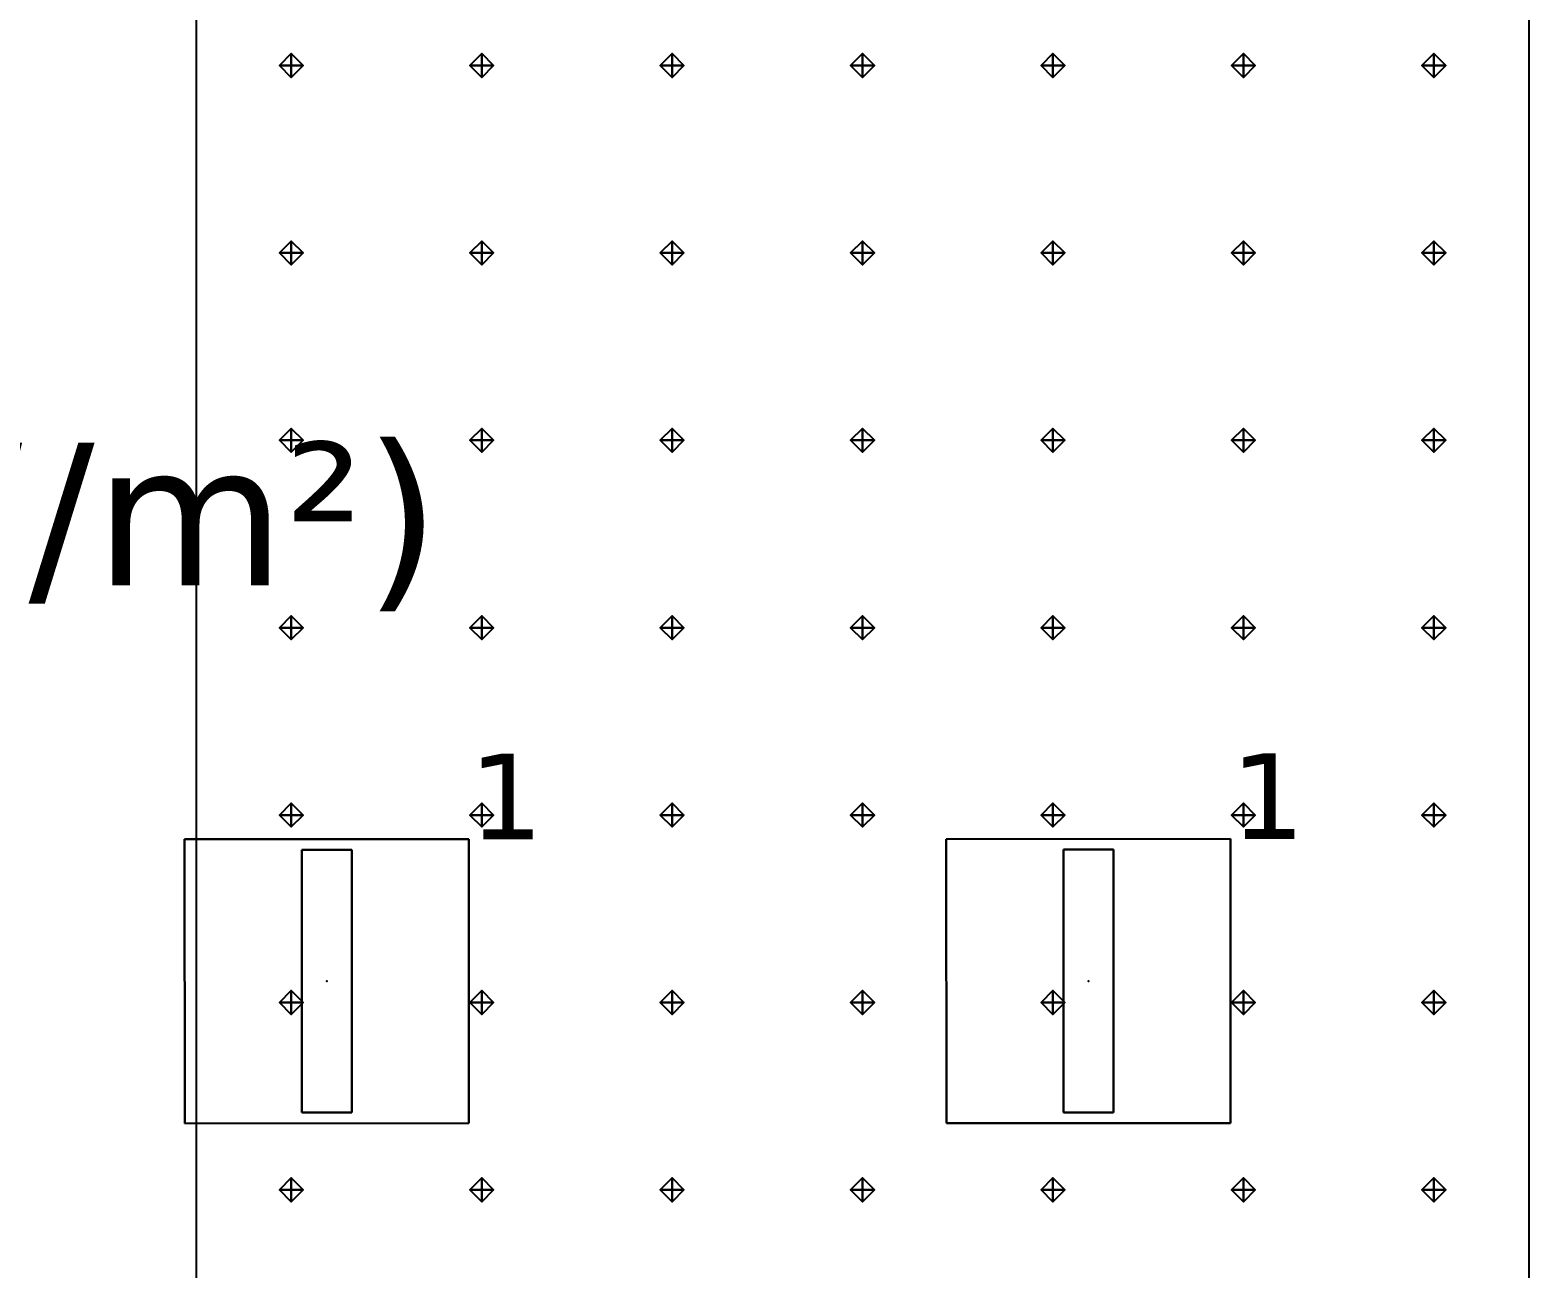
# Model space of a CAD drawing. Header units: inches. Extents: x -2 to 23.6, y -0.2 to 13.5.
# Drawn here: x 13.233 to 16.382, y 3.032 to 5.633 of the extents above; entities that cross this region are included whole.
import ezdxf

# ---------------------------------------------------------------- set-up
doc = ezdxf.new("R2010")
doc.units = ezdxf.units.IN
doc.header["$MEASUREMENT"] = 0
for name, color, linetype, true_color in [('DLX_CALC', 3, 'Continuous', 0x00ff00), ('DLX_DESC', 7, 'Continuous', 0x969696), ('DLX_LUM', 7, 'Continuous', 0xffd400), ('DLX_LUMKEY_IDX', 7, 'Continuous', 0x969696)]:
    doc.layers.add(name, color=color, linetype=linetype, true_color=true_color)
doc.layers.add('PUNTO LUMINARIA', color=7, linetype='Continuous')
doc.styles.add('TableTextStyle', font='')
doc.styles.get('TableTextStyle').set_extended_font_data('VERDANA.TTF')

msp = doc.modelspace()

# ---------------------------------------------------------------- linework, layer by layer
at = {"layer": 'DLX_CALC'}
for points in [[(13.5822, 8.1178, 0), (13.5822, 1.8178, 0)], [(16.3822, 1.8178, 0), (16.3822, 8.1178, 0)]]:
    msp.add_polyline3d(points, dxfattribs=at)
at = {"layer": 'DLX_LUM'}
for points in [[(14.1552, 3.9327, 0), (13.5582, 3.9325, 0)], [(13.5582, 3.9325, 0), (14.1552, 3.9327, 0)], [(13.5582, 3.9325, 0), (14.1552, 3.9327, 0)], [(14.1552, 3.9327, 0), (13.5582, 3.9325, 0)], [(13.5582, 3.9325, 0), (13.5584, 3.3355, 0)], [(13.5584, 3.3355, 0), (13.5582, 3.9325, 0)], [(13.5582, 3.9325, 0), (13.5582, 3.9325, 0)], [(13.5582, 3.9325, 0), (13.5582, 3.9325, 0)], [(13.5584, 3.3355, 0), (13.5582, 3.9325, 0)], [(13.5582, 3.9325, 0), (13.5584, 3.3355, 0)], [(13.8042, 3.9101, 0), (13.8044, 3.3581, 0)], [(13.9092, 3.9101, 0), (13.8042, 3.9101, 0)], [(13.8044, 3.3581, 0), (13.8042, 3.9101, 0)], [(13.8042, 3.9101, 0), (13.9092, 3.9101, 0)], [(13.9094, 3.3581, 0), (13.9092, 3.9101, 0)], [(13.9092, 3.9101, 0), (13.9094, 3.3581, 0)], [(14.1554, 3.3357, 0), (14.1552, 3.9327, 0)], [(14.1552, 3.9327, 0), (14.1552, 3.9327, 0)], [(14.1552, 3.9327, 0), (14.1554, 3.3357, 0)], [(14.1552, 3.9327, 0), (14.1552, 3.9327, 0)], [(14.1552, 3.9327, 0), (14.1554, 3.3357, 0)], [(14.1554, 3.3357, 0), (14.1552, 3.9327, 0)], [(15.7552, 3.9333, 0), (15.1582, 3.9331, 0)], [(15.1582, 3.9331, 0), (15.7552, 3.9333, 0)], [(15.1582, 3.9331, 0), (15.7552, 3.9333, 0)], [(15.7552, 3.9333, 0), (15.1582, 3.9331, 0)], [(15.1582, 3.9331, 0), (15.1584, 3.3361, 0)], [(15.1584, 3.3361, 0), (15.1582, 3.9331, 0)], [(15.1582, 3.9331, 0), (15.1582, 3.9331, 0)], [(15.1582, 3.9331, 0), (15.1582, 3.9331, 0)], [(15.1584, 3.3361, 0), (15.1582, 3.9331, 0)], [(15.1582, 3.9331, 0), (15.1584, 3.3361, 0)], [(15.4042, 3.9107, 0), (15.4044, 3.3587, 0)], [(15.5092, 3.9107, 0), (15.4042, 3.9107, 0)], [(15.4044, 3.3587, 0), (15.4042, 3.9107, 0)], [(15.4042, 3.9107, 0), (15.5092, 3.9107, 0)], [(15.5094, 3.3587, 0), (15.5092, 3.9107, 0)], [(15.5092, 3.9107, 0), (15.5094, 3.3587, 0)], [(15.7554, 3.3363, 0), (15.7552, 3.9333, 0)], [(15.7552, 3.9333, 0), (15.7552, 3.9333, 0)], [(15.7552, 3.9333, 0), (15.7554, 3.3363, 0)], [(15.7552, 3.9333, 0), (15.7552, 3.9333, 0)], [(15.7552, 3.9333, 0), (15.7554, 3.3363, 0)], [(15.7554, 3.3363, 0), (15.7552, 3.9333, 0)], [(13.8044, 3.3581, 0), (13.9094, 3.3581, 0)], [(13.9094, 3.3581, 0), (13.8044, 3.3581, 0)], [(15.4044, 3.3587, 0), (15.5094, 3.3587, 0)], [(15.5094, 3.3587, 0), (15.4044, 3.3587, 0)], [(13.5584, 3.3355, 0), (14.1554, 3.3357, 0)], [(14.1554, 3.3357, 0), (13.5584, 3.3355, 0)], [(14.1554, 3.3357, 0), (13.5584, 3.3355, 0)], [(13.5584, 3.3355, 0), (14.1554, 3.3357, 0)], [(13.5584, 3.3355, 0), (13.5584, 3.3355, 0)], [(13.5584, 3.3355, 0), (13.5584, 3.3355, 0)], [(14.1554, 3.3357, 0), (14.1554, 3.3357, 0)], [(14.1554, 3.3357, 0), (14.1554, 3.3357, 0)], [(15.1584, 3.3361, 0), (15.7554, 3.3363, 0)], [(15.7554, 3.3363, 0), (15.1584, 3.3361, 0)], [(15.7554, 3.3363, 0), (15.1584, 3.3361, 0)], [(15.1584, 3.3361, 0), (15.7554, 3.3363, 0)], [(15.1584, 3.3361, 0), (15.1584, 3.3361, 0)], [(15.1584, 3.3361, 0), (15.1584, 3.3361, 0)], [(15.7554, 3.3363, 0), (15.7554, 3.3363, 0)], [(15.7554, 3.3363, 0), (15.7554, 3.3363, 0)]]:
    msp.add_polyline3d(points, dxfattribs=at)
at = {"layer": 'PUNTO LUMINARIA'}
for p in [(13.8567, 3.6341), (15.4567, 3.6347)]:
    msp.add_point(p, dxfattribs=at)

# ---------------------------------------------------------------- texts
at = {"layer": 'DLX_DESC', "style": 'TableTextStyle'}
msp.add_text('Vestulo (2.79 W/m²)', height=0.3, dxfattribs=at).set_placement((9.9478, 4.4661))
at = {"layer": 'DLX_LUMKEY_IDX', "style": 'TableTextStyle'}
for p in [(14.1552, 3.9327), (15.7552, 3.9333)]:
    msp.add_text('1', height=0.18, dxfattribs=at).set_placement(p)

# ---------------------------------------------------------------- meshes
at = {"layer": 'DLX_CALC'}
mesh = msp.add_polyface(dxfattribs=at)
corners = [(13.7822, 5.5334), (13.8072, 5.5584), (13.7822, 5.5584), (13.8072, 5.5584), (13.7822, 5.5834), (13.7822, 5.5584), (13.7822, 5.5834), (13.7572, 5.5584), (13.7822, 5.5584), (13.7572, 5.5584), (13.7822, 5.5334), (13.7822, 5.5584), (13.8072, 5.5584), (13.7822, 5.5334), (13.7822, 5.5584), (13.7822, 5.5834), (13.8072, 5.5584), (13.7822, 5.5584), (13.7572, 5.5584), (13.7822, 5.5834), (13.7822, 5.5584), (13.7822, 5.5334), (13.7572, 5.5584), (13.7822, 5.5584)]
mesh.append_faces([[corners[k] for k in face] for face in [(0, 1, 2), (3, 4, 5), (6, 7, 8), (9, 10, 11), (12, 13, 14), (15, 16, 17), (18, 19, 20), (21, 22, 23)]])
mesh = msp.add_polyface(dxfattribs=at)
corners = [(14.1822, 5.5334), (14.2072, 5.5584), (14.1822, 5.5584), (14.2072, 5.5584), (14.1822, 5.5834), (14.1822, 5.5584), (14.1822, 5.5834), (14.1572, 5.5584), (14.1822, 5.5584), (14.1572, 5.5584), (14.1822, 5.5334), (14.1822, 5.5584), (14.2072, 5.5584), (14.1822, 5.5334), (14.1822, 5.5584), (14.1822, 5.5834), (14.2072, 5.5584), (14.1822, 5.5584), (14.1572, 5.5584), (14.1822, 5.5834), (14.1822, 5.5584), (14.1822, 5.5334), (14.1572, 5.5584), (14.1822, 5.5584)]
mesh.append_faces([[corners[k] for k in face] for face in [(0, 1, 2), (3, 4, 5), (6, 7, 8), (9, 10, 11), (12, 13, 14), (15, 16, 17), (18, 19, 20), (21, 22, 23)]])
mesh = msp.add_polyface(dxfattribs=at)
corners = [(14.5822, 5.5334), (14.6072, 5.5584), (14.5822, 5.5584), (14.6072, 5.5584), (14.5822, 5.5834), (14.5822, 5.5584), (14.5822, 5.5834), (14.5572, 5.5584), (14.5822, 5.5584), (14.5572, 5.5584), (14.5822, 5.5334), (14.5822, 5.5584), (14.6072, 5.5584), (14.5822, 5.5334), (14.5822, 5.5584), (14.5822, 5.5834), (14.6072, 5.5584), (14.5822, 5.5584), (14.5572, 5.5584), (14.5822, 5.5834), (14.5822, 5.5584), (14.5822, 5.5334), (14.5572, 5.5584), (14.5822, 5.5584)]
mesh.append_faces([[corners[k] for k in face] for face in [(0, 1, 2), (3, 4, 5), (6, 7, 8), (9, 10, 11), (12, 13, 14), (15, 16, 17), (18, 19, 20), (21, 22, 23)]])
mesh = msp.add_polyface(dxfattribs=at)
corners = [(14.9822, 5.5334), (15.0072, 5.5584), (14.9822, 5.5584), (15.0072, 5.5584), (14.9822, 5.5834), (14.9822, 5.5584), (14.9822, 5.5834), (14.9572, 5.5584), (14.9822, 5.5584), (14.9572, 5.5584), (14.9822, 5.5334), (14.9822, 5.5584), (15.0072, 5.5584), (14.9822, 5.5334), (14.9822, 5.5584), (14.9822, 5.5834), (15.0072, 5.5584), (14.9822, 5.5584), (14.9572, 5.5584), (14.9822, 5.5834), (14.9822, 5.5584), (14.9822, 5.5334), (14.9572, 5.5584), (14.9822, 5.5584)]
mesh.append_faces([[corners[k] for k in face] for face in [(0, 1, 2), (3, 4, 5), (6, 7, 8), (9, 10, 11), (12, 13, 14), (15, 16, 17), (18, 19, 20), (21, 22, 23)]])
mesh = msp.add_polyface(dxfattribs=at)
corners = [(15.3822, 5.5334), (15.4072, 5.5584), (15.3822, 5.5584), (15.4072, 5.5584), (15.3822, 5.5834), (15.3822, 5.5584), (15.3822, 5.5834), (15.3572, 5.5584), (15.3822, 5.5584), (15.3572, 5.5584), (15.3822, 5.5334), (15.3822, 5.5584), (15.4072, 5.5584), (15.3822, 5.5334), (15.3822, 5.5584), (15.3822, 5.5834), (15.4072, 5.5584), (15.3822, 5.5584), (15.3572, 5.5584), (15.3822, 5.5834), (15.3822, 5.5584), (15.3822, 5.5334), (15.3572, 5.5584), (15.3822, 5.5584)]
mesh.append_faces([[corners[k] for k in face] for face in [(0, 1, 2), (3, 4, 5), (6, 7, 8), (9, 10, 11), (12, 13, 14), (15, 16, 17), (18, 19, 20), (21, 22, 23)]])
mesh = msp.add_polyface(dxfattribs=at)
corners = [(15.7822, 5.5334), (15.8072, 5.5584), (15.7822, 5.5584), (15.8072, 5.5584), (15.7822, 5.5834), (15.7822, 5.5584), (15.7822, 5.5834), (15.7572, 5.5584), (15.7822, 5.5584), (15.7572, 5.5584), (15.7822, 5.5334), (15.7822, 5.5584), (15.8072, 5.5584), (15.7822, 5.5334), (15.7822, 5.5584), (15.7822, 5.5834), (15.8072, 5.5584), (15.7822, 5.5584), (15.7572, 5.5584), (15.7822, 5.5834), (15.7822, 5.5584), (15.7822, 5.5334), (15.7572, 5.5584), (15.7822, 5.5584)]
mesh.append_faces([[corners[k] for k in face] for face in [(0, 1, 2), (3, 4, 5), (6, 7, 8), (9, 10, 11), (12, 13, 14), (15, 16, 17), (18, 19, 20), (21, 22, 23)]])
mesh = msp.add_polyface(dxfattribs=at)
corners = [(16.1822, 5.5334), (16.2072, 5.5584), (16.1822, 5.5584), (16.2072, 5.5584), (16.1822, 5.5834), (16.1822, 5.5584), (16.1822, 5.5834), (16.1572, 5.5584), (16.1822, 5.5584), (16.1572, 5.5584), (16.1822, 5.5334), (16.1822, 5.5584), (16.2072, 5.5584), (16.1822, 5.5334), (16.1822, 5.5584), (16.1822, 5.5834), (16.2072, 5.5584), (16.1822, 5.5584), (16.1572, 5.5584), (16.1822, 5.5834), (16.1822, 5.5584), (16.1822, 5.5334), (16.1572, 5.5584), (16.1822, 5.5584)]
mesh.append_faces([[corners[k] for k in face] for face in [(0, 1, 2), (3, 4, 5), (6, 7, 8), (9, 10, 11), (12, 13, 14), (15, 16, 17), (18, 19, 20), (21, 22, 23)]])
mesh = msp.add_polyface(dxfattribs=at)
corners = [(13.7822, 5.1396), (13.8072, 5.1646), (13.7822, 5.1646), (13.8072, 5.1646), (13.7822, 5.1897), (13.7822, 5.1646), (13.7822, 5.1897), (13.7572, 5.1646), (13.7822, 5.1646), (13.7572, 5.1646), (13.7822, 5.1396), (13.7822, 5.1646), (13.8072, 5.1646), (13.7822, 5.1396), (13.7822, 5.1646), (13.7822, 5.1897), (13.8072, 5.1646), (13.7822, 5.1646), (13.7572, 5.1646), (13.7822, 5.1897), (13.7822, 5.1646), (13.7822, 5.1396), (13.7572, 5.1646), (13.7822, 5.1646)]
mesh.append_faces([[corners[k] for k in face] for face in [(0, 1, 2), (3, 4, 5), (6, 7, 8), (9, 10, 11), (12, 13, 14), (15, 16, 17), (18, 19, 20), (21, 22, 23)]])
mesh = msp.add_polyface(dxfattribs=at)
corners = [(14.1822, 5.1396), (14.2072, 5.1646), (14.1822, 5.1646), (14.2072, 5.1646), (14.1822, 5.1897), (14.1822, 5.1646), (14.1822, 5.1897), (14.1572, 5.1646), (14.1822, 5.1646), (14.1572, 5.1646), (14.1822, 5.1396), (14.1822, 5.1646), (14.2072, 5.1646), (14.1822, 5.1396), (14.1822, 5.1646), (14.1822, 5.1897), (14.2072, 5.1646), (14.1822, 5.1646), (14.1572, 5.1646), (14.1822, 5.1897), (14.1822, 5.1646), (14.1822, 5.1396), (14.1572, 5.1646), (14.1822, 5.1646)]
mesh.append_faces([[corners[k] for k in face] for face in [(0, 1, 2), (3, 4, 5), (6, 7, 8), (9, 10, 11), (12, 13, 14), (15, 16, 17), (18, 19, 20), (21, 22, 23)]])
mesh = msp.add_polyface(dxfattribs=at)
corners = [(14.5822, 5.1396), (14.6072, 5.1646), (14.5822, 5.1646), (14.6072, 5.1646), (14.5822, 5.1897), (14.5822, 5.1646), (14.5822, 5.1897), (14.5572, 5.1646), (14.5822, 5.1646), (14.5572, 5.1646), (14.5822, 5.1396), (14.5822, 5.1646), (14.6072, 5.1646), (14.5822, 5.1396), (14.5822, 5.1646), (14.5822, 5.1897), (14.6072, 5.1646), (14.5822, 5.1646), (14.5572, 5.1646), (14.5822, 5.1897), (14.5822, 5.1646), (14.5822, 5.1396), (14.5572, 5.1646), (14.5822, 5.1646)]
mesh.append_faces([[corners[k] for k in face] for face in [(0, 1, 2), (3, 4, 5), (6, 7, 8), (9, 10, 11), (12, 13, 14), (15, 16, 17), (18, 19, 20), (21, 22, 23)]])
mesh = msp.add_polyface(dxfattribs=at)
corners = [(14.9822, 5.1396), (15.0072, 5.1646), (14.9822, 5.1646), (15.0072, 5.1646), (14.9822, 5.1897), (14.9822, 5.1646), (14.9822, 5.1897), (14.9572, 5.1646), (14.9822, 5.1646), (14.9572, 5.1646), (14.9822, 5.1396), (14.9822, 5.1646), (15.0072, 5.1646), (14.9822, 5.1396), (14.9822, 5.1646), (14.9822, 5.1897), (15.0072, 5.1646), (14.9822, 5.1646), (14.9572, 5.1646), (14.9822, 5.1897), (14.9822, 5.1646), (14.9822, 5.1396), (14.9572, 5.1646), (14.9822, 5.1646)]
mesh.append_faces([[corners[k] for k in face] for face in [(0, 1, 2), (3, 4, 5), (6, 7, 8), (9, 10, 11), (12, 13, 14), (15, 16, 17), (18, 19, 20), (21, 22, 23)]])
mesh = msp.add_polyface(dxfattribs=at)
corners = [(15.3822, 5.1396), (15.4072, 5.1646), (15.3822, 5.1646), (15.4072, 5.1646), (15.3822, 5.1897), (15.3822, 5.1646), (15.3822, 5.1897), (15.3572, 5.1646), (15.3822, 5.1646), (15.3572, 5.1646), (15.3822, 5.1396), (15.3822, 5.1646), (15.4072, 5.1646), (15.3822, 5.1396), (15.3822, 5.1646), (15.3822, 5.1897), (15.4072, 5.1646), (15.3822, 5.1646), (15.3572, 5.1646), (15.3822, 5.1897), (15.3822, 5.1646), (15.3822, 5.1396), (15.3572, 5.1646), (15.3822, 5.1646)]
mesh.append_faces([[corners[k] for k in face] for face in [(0, 1, 2), (3, 4, 5), (6, 7, 8), (9, 10, 11), (12, 13, 14), (15, 16, 17), (18, 19, 20), (21, 22, 23)]])
mesh = msp.add_polyface(dxfattribs=at)
corners = [(15.7822, 5.1396), (15.8072, 5.1646), (15.7822, 5.1646), (15.8072, 5.1646), (15.7822, 5.1897), (15.7822, 5.1646), (15.7822, 5.1897), (15.7572, 5.1646), (15.7822, 5.1646), (15.7572, 5.1646), (15.7822, 5.1396), (15.7822, 5.1646), (15.8072, 5.1646), (15.7822, 5.1396), (15.7822, 5.1646), (15.7822, 5.1897), (15.8072, 5.1646), (15.7822, 5.1646), (15.7572, 5.1646), (15.7822, 5.1897), (15.7822, 5.1646), (15.7822, 5.1396), (15.7572, 5.1646), (15.7822, 5.1646)]
mesh.append_faces([[corners[k] for k in face] for face in [(0, 1, 2), (3, 4, 5), (6, 7, 8), (9, 10, 11), (12, 13, 14), (15, 16, 17), (18, 19, 20), (21, 22, 23)]])
mesh = msp.add_polyface(dxfattribs=at)
corners = [(16.1822, 5.1396), (16.2072, 5.1646), (16.1822, 5.1646), (16.2072, 5.1646), (16.1822, 5.1897), (16.1822, 5.1646), (16.1822, 5.1897), (16.1572, 5.1646), (16.1822, 5.1646), (16.1572, 5.1646), (16.1822, 5.1396), (16.1822, 5.1646), (16.2072, 5.1646), (16.1822, 5.1396), (16.1822, 5.1646), (16.1822, 5.1897), (16.2072, 5.1646), (16.1822, 5.1646), (16.1572, 5.1646), (16.1822, 5.1897), (16.1822, 5.1646), (16.1822, 5.1396), (16.1572, 5.1646), (16.1822, 5.1646)]
mesh.append_faces([[corners[k] for k in face] for face in [(0, 1, 2), (3, 4, 5), (6, 7, 8), (9, 10, 11), (12, 13, 14), (15, 16, 17), (18, 19, 20), (21, 22, 23)]])
mesh = msp.add_polyface(dxfattribs=at)
corners = [(13.7822, 4.7459), (13.8072, 4.7709), (13.7822, 4.7709), (13.8072, 4.7709), (13.7822, 4.7959), (13.7822, 4.7709), (13.7822, 4.7959), (13.7572, 4.7709), (13.7822, 4.7709), (13.7572, 4.7709), (13.7822, 4.7459), (13.7822, 4.7709), (13.8072, 4.7709), (13.7822, 4.7459), (13.7822, 4.7709), (13.7822, 4.7959), (13.8072, 4.7709), (13.7822, 4.7709), (13.7572, 4.7709), (13.7822, 4.7959), (13.7822, 4.7709), (13.7822, 4.7459), (13.7572, 4.7709), (13.7822, 4.7709)]
mesh.append_faces([[corners[k] for k in face] for face in [(0, 1, 2), (3, 4, 5), (6, 7, 8), (9, 10, 11), (12, 13, 14), (15, 16, 17), (18, 19, 20), (21, 22, 23)]])
mesh = msp.add_polyface(dxfattribs=at)
corners = [(14.1822, 4.7459), (14.2072, 4.7709), (14.1822, 4.7709), (14.2072, 4.7709), (14.1822, 4.7959), (14.1822, 4.7709), (14.1822, 4.7959), (14.1572, 4.7709), (14.1822, 4.7709), (14.1572, 4.7709), (14.1822, 4.7459), (14.1822, 4.7709), (14.2072, 4.7709), (14.1822, 4.7459), (14.1822, 4.7709), (14.1822, 4.7959), (14.2072, 4.7709), (14.1822, 4.7709), (14.1572, 4.7709), (14.1822, 4.7959), (14.1822, 4.7709), (14.1822, 4.7459), (14.1572, 4.7709), (14.1822, 4.7709)]
mesh.append_faces([[corners[k] for k in face] for face in [(0, 1, 2), (3, 4, 5), (6, 7, 8), (9, 10, 11), (12, 13, 14), (15, 16, 17), (18, 19, 20), (21, 22, 23)]])
mesh = msp.add_polyface(dxfattribs=at)
corners = [(14.5822, 4.7459), (14.6072, 4.7709), (14.5822, 4.7709), (14.6072, 4.7709), (14.5822, 4.7959), (14.5822, 4.7709), (14.5822, 4.7959), (14.5572, 4.7709), (14.5822, 4.7709), (14.5572, 4.7709), (14.5822, 4.7459), (14.5822, 4.7709), (14.6072, 4.7709), (14.5822, 4.7459), (14.5822, 4.7709), (14.5822, 4.7959), (14.6072, 4.7709), (14.5822, 4.7709), (14.5572, 4.7709), (14.5822, 4.7959), (14.5822, 4.7709), (14.5822, 4.7459), (14.5572, 4.7709), (14.5822, 4.7709)]
mesh.append_faces([[corners[k] for k in face] for face in [(0, 1, 2), (3, 4, 5), (6, 7, 8), (9, 10, 11), (12, 13, 14), (15, 16, 17), (18, 19, 20), (21, 22, 23)]])
mesh = msp.add_polyface(dxfattribs=at)
corners = [(14.9822, 4.7459), (15.0072, 4.7709), (14.9822, 4.7709), (15.0072, 4.7709), (14.9822, 4.7959), (14.9822, 4.7709), (14.9822, 4.7959), (14.9572, 4.7709), (14.9822, 4.7709), (14.9572, 4.7709), (14.9822, 4.7459), (14.9822, 4.7709), (15.0072, 4.7709), (14.9822, 4.7459), (14.9822, 4.7709), (14.9822, 4.7959), (15.0072, 4.7709), (14.9822, 4.7709), (14.9572, 4.7709), (14.9822, 4.7959), (14.9822, 4.7709), (14.9822, 4.7459), (14.9572, 4.7709), (14.9822, 4.7709)]
mesh.append_faces([[corners[k] for k in face] for face in [(0, 1, 2), (3, 4, 5), (6, 7, 8), (9, 10, 11), (12, 13, 14), (15, 16, 17), (18, 19, 20), (21, 22, 23)]])
mesh = msp.add_polyface(dxfattribs=at)
corners = [(15.3822, 4.7459), (15.4072, 4.7709), (15.3822, 4.7709), (15.4072, 4.7709), (15.3822, 4.7959), (15.3822, 4.7709), (15.3822, 4.7959), (15.3572, 4.7709), (15.3822, 4.7709), (15.3572, 4.7709), (15.3822, 4.7459), (15.3822, 4.7709), (15.4072, 4.7709), (15.3822, 4.7459), (15.3822, 4.7709), (15.3822, 4.7959), (15.4072, 4.7709), (15.3822, 4.7709), (15.3572, 4.7709), (15.3822, 4.7959), (15.3822, 4.7709), (15.3822, 4.7459), (15.3572, 4.7709), (15.3822, 4.7709)]
mesh.append_faces([[corners[k] for k in face] for face in [(0, 1, 2), (3, 4, 5), (6, 7, 8), (9, 10, 11), (12, 13, 14), (15, 16, 17), (18, 19, 20), (21, 22, 23)]])
mesh = msp.add_polyface(dxfattribs=at)
corners = [(15.7822, 4.7459), (15.8072, 4.7709), (15.7822, 4.7709), (15.8072, 4.7709), (15.7822, 4.7959), (15.7822, 4.7709), (15.7822, 4.7959), (15.7572, 4.7709), (15.7822, 4.7709), (15.7572, 4.7709), (15.7822, 4.7459), (15.7822, 4.7709), (15.8072, 4.7709), (15.7822, 4.7459), (15.7822, 4.7709), (15.7822, 4.7959), (15.8072, 4.7709), (15.7822, 4.7709), (15.7572, 4.7709), (15.7822, 4.7959), (15.7822, 4.7709), (15.7822, 4.7459), (15.7572, 4.7709), (15.7822, 4.7709)]
mesh.append_faces([[corners[k] for k in face] for face in [(0, 1, 2), (3, 4, 5), (6, 7, 8), (9, 10, 11), (12, 13, 14), (15, 16, 17), (18, 19, 20), (21, 22, 23)]])
mesh = msp.add_polyface(dxfattribs=at)
corners = [(16.1822, 4.7459), (16.2072, 4.7709), (16.1822, 4.7709), (16.2072, 4.7709), (16.1822, 4.7959), (16.1822, 4.7709), (16.1822, 4.7959), (16.1572, 4.7709), (16.1822, 4.7709), (16.1572, 4.7709), (16.1822, 4.7459), (16.1822, 4.7709), (16.2072, 4.7709), (16.1822, 4.7459), (16.1822, 4.7709), (16.1822, 4.7959), (16.2072, 4.7709), (16.1822, 4.7709), (16.1572, 4.7709), (16.1822, 4.7959), (16.1822, 4.7709), (16.1822, 4.7459), (16.1572, 4.7709), (16.1822, 4.7709)]
mesh.append_faces([[corners[k] for k in face] for face in [(0, 1, 2), (3, 4, 5), (6, 7, 8), (9, 10, 11), (12, 13, 14), (15, 16, 17), (18, 19, 20), (21, 22, 23)]])
mesh = msp.add_polyface(dxfattribs=at)
corners = [(13.7822, 4.3521), (13.8072, 4.3772), (13.7822, 4.3772), (13.8072, 4.3772), (13.7822, 4.4022), (13.7822, 4.3772), (13.7822, 4.4022), (13.7572, 4.3772), (13.7822, 4.3772), (13.7572, 4.3772), (13.7822, 4.3521), (13.7822, 4.3772), (13.8072, 4.3772), (13.7822, 4.3521), (13.7822, 4.3772), (13.7822, 4.4022), (13.8072, 4.3772), (13.7822, 4.3772), (13.7572, 4.3772), (13.7822, 4.4022), (13.7822, 4.3772), (13.7822, 4.3521), (13.7572, 4.3772), (13.7822, 4.3772)]
mesh.append_faces([[corners[k] for k in face] for face in [(0, 1, 2), (3, 4, 5), (6, 7, 8), (9, 10, 11), (12, 13, 14), (15, 16, 17), (18, 19, 20), (21, 22, 23)]])
mesh = msp.add_polyface(dxfattribs=at)
corners = [(14.1822, 4.3521), (14.2072, 4.3772), (14.1822, 4.3772), (14.2072, 4.3772), (14.1822, 4.4022), (14.1822, 4.3772), (14.1822, 4.4022), (14.1572, 4.3772), (14.1822, 4.3772), (14.1572, 4.3772), (14.1822, 4.3521), (14.1822, 4.3772), (14.2072, 4.3772), (14.1822, 4.3521), (14.1822, 4.3772), (14.1822, 4.4022), (14.2072, 4.3772), (14.1822, 4.3772), (14.1572, 4.3772), (14.1822, 4.4022), (14.1822, 4.3772), (14.1822, 4.3521), (14.1572, 4.3772), (14.1822, 4.3772)]
mesh.append_faces([[corners[k] for k in face] for face in [(0, 1, 2), (3, 4, 5), (6, 7, 8), (9, 10, 11), (12, 13, 14), (15, 16, 17), (18, 19, 20), (21, 22, 23)]])
mesh = msp.add_polyface(dxfattribs=at)
corners = [(14.5822, 4.3521), (14.6072, 4.3772), (14.5822, 4.3772), (14.6072, 4.3772), (14.5822, 4.4022), (14.5822, 4.3772), (14.5822, 4.4022), (14.5572, 4.3772), (14.5822, 4.3772), (14.5572, 4.3772), (14.5822, 4.3521), (14.5822, 4.3772), (14.6072, 4.3772), (14.5822, 4.3521), (14.5822, 4.3772), (14.5822, 4.4022), (14.6072, 4.3772), (14.5822, 4.3772), (14.5572, 4.3772), (14.5822, 4.4022), (14.5822, 4.3772), (14.5822, 4.3521), (14.5572, 4.3772), (14.5822, 4.3772)]
mesh.append_faces([[corners[k] for k in face] for face in [(0, 1, 2), (3, 4, 5), (6, 7, 8), (9, 10, 11), (12, 13, 14), (15, 16, 17), (18, 19, 20), (21, 22, 23)]])
mesh = msp.add_polyface(dxfattribs=at)
corners = [(14.9822, 4.3521), (15.0072, 4.3772), (14.9822, 4.3772), (15.0072, 4.3772), (14.9822, 4.4022), (14.9822, 4.3772), (14.9822, 4.4022), (14.9572, 4.3772), (14.9822, 4.3772), (14.9572, 4.3772), (14.9822, 4.3521), (14.9822, 4.3772), (15.0072, 4.3772), (14.9822, 4.3521), (14.9822, 4.3772), (14.9822, 4.4022), (15.0072, 4.3772), (14.9822, 4.3772), (14.9572, 4.3772), (14.9822, 4.4022), (14.9822, 4.3772), (14.9822, 4.3521), (14.9572, 4.3772), (14.9822, 4.3772)]
mesh.append_faces([[corners[k] for k in face] for face in [(0, 1, 2), (3, 4, 5), (6, 7, 8), (9, 10, 11), (12, 13, 14), (15, 16, 17), (18, 19, 20), (21, 22, 23)]])
mesh = msp.add_polyface(dxfattribs=at)
corners = [(15.3822, 4.3521), (15.4072, 4.3772), (15.3822, 4.3772), (15.4072, 4.3772), (15.3822, 4.4022), (15.3822, 4.3772), (15.3822, 4.4022), (15.3572, 4.3772), (15.3822, 4.3772), (15.3572, 4.3772), (15.3822, 4.3521), (15.3822, 4.3772), (15.4072, 4.3772), (15.3822, 4.3521), (15.3822, 4.3772), (15.3822, 4.4022), (15.4072, 4.3772), (15.3822, 4.3772), (15.3572, 4.3772), (15.3822, 4.4022), (15.3822, 4.3772), (15.3822, 4.3521), (15.3572, 4.3772), (15.3822, 4.3772)]
mesh.append_faces([[corners[k] for k in face] for face in [(0, 1, 2), (3, 4, 5), (6, 7, 8), (9, 10, 11), (12, 13, 14), (15, 16, 17), (18, 19, 20), (21, 22, 23)]])
mesh = msp.add_polyface(dxfattribs=at)
corners = [(15.7822, 4.3521), (15.8072, 4.3772), (15.7822, 4.3772), (15.8072, 4.3772), (15.7822, 4.4022), (15.7822, 4.3772), (15.7822, 4.4022), (15.7572, 4.3772), (15.7822, 4.3772), (15.7572, 4.3772), (15.7822, 4.3521), (15.7822, 4.3772), (15.8072, 4.3772), (15.7822, 4.3521), (15.7822, 4.3772), (15.7822, 4.4022), (15.8072, 4.3772), (15.7822, 4.3772), (15.7572, 4.3772), (15.7822, 4.4022), (15.7822, 4.3772), (15.7822, 4.3521), (15.7572, 4.3772), (15.7822, 4.3772)]
mesh.append_faces([[corners[k] for k in face] for face in [(0, 1, 2), (3, 4, 5), (6, 7, 8), (9, 10, 11), (12, 13, 14), (15, 16, 17), (18, 19, 20), (21, 22, 23)]])
mesh = msp.add_polyface(dxfattribs=at)
corners = [(16.1822, 4.3521), (16.2072, 4.3772), (16.1822, 4.3772), (16.2072, 4.3772), (16.1822, 4.4022), (16.1822, 4.3772), (16.1822, 4.4022), (16.1572, 4.3772), (16.1822, 4.3772), (16.1572, 4.3772), (16.1822, 4.3521), (16.1822, 4.3772), (16.2072, 4.3772), (16.1822, 4.3521), (16.1822, 4.3772), (16.1822, 4.4022), (16.2072, 4.3772), (16.1822, 4.3772), (16.1572, 4.3772), (16.1822, 4.4022), (16.1822, 4.3772), (16.1822, 4.3521), (16.1572, 4.3772), (16.1822, 4.3772)]
mesh.append_faces([[corners[k] for k in face] for face in [(0, 1, 2), (3, 4, 5), (6, 7, 8), (9, 10, 11), (12, 13, 14), (15, 16, 17), (18, 19, 20), (21, 22, 23)]])
mesh = msp.add_polyface(dxfattribs=at)
corners = [(13.7822, 3.9584), (13.8072, 3.9834), (13.7822, 3.9834), (13.8072, 3.9834), (13.7822, 4.0084), (13.7822, 3.9834), (13.7822, 4.0084), (13.7572, 3.9834), (13.7822, 3.9834), (13.7572, 3.9834), (13.7822, 3.9584), (13.7822, 3.9834), (13.8072, 3.9834), (13.7822, 3.9584), (13.7822, 3.9834), (13.7822, 4.0084), (13.8072, 3.9834), (13.7822, 3.9834), (13.7572, 3.9834), (13.7822, 4.0084), (13.7822, 3.9834), (13.7822, 3.9584), (13.7572, 3.9834), (13.7822, 3.9834)]
mesh.append_faces([[corners[k] for k in face] for face in [(0, 1, 2), (3, 4, 5), (6, 7, 8), (9, 10, 11), (12, 13, 14), (15, 16, 17), (18, 19, 20), (21, 22, 23)]])
mesh = msp.add_polyface(dxfattribs=at)
corners = [(14.1822, 3.9584), (14.2072, 3.9834), (14.1822, 3.9834), (14.2072, 3.9834), (14.1822, 4.0084), (14.1822, 3.9834), (14.1822, 4.0084), (14.1572, 3.9834), (14.1822, 3.9834), (14.1572, 3.9834), (14.1822, 3.9584), (14.1822, 3.9834), (14.2072, 3.9834), (14.1822, 3.9584), (14.1822, 3.9834), (14.1822, 4.0084), (14.2072, 3.9834), (14.1822, 3.9834), (14.1572, 3.9834), (14.1822, 4.0084), (14.1822, 3.9834), (14.1822, 3.9584), (14.1572, 3.9834), (14.1822, 3.9834)]
mesh.append_faces([[corners[k] for k in face] for face in [(0, 1, 2), (3, 4, 5), (6, 7, 8), (9, 10, 11), (12, 13, 14), (15, 16, 17), (18, 19, 20), (21, 22, 23)]])
mesh = msp.add_polyface(dxfattribs=at)
corners = [(14.5822, 3.9584), (14.6072, 3.9834), (14.5822, 3.9834), (14.6072, 3.9834), (14.5822, 4.0084), (14.5822, 3.9834), (14.5822, 4.0084), (14.5572, 3.9834), (14.5822, 3.9834), (14.5572, 3.9834), (14.5822, 3.9584), (14.5822, 3.9834), (14.6072, 3.9834), (14.5822, 3.9584), (14.5822, 3.9834), (14.5822, 4.0084), (14.6072, 3.9834), (14.5822, 3.9834), (14.5572, 3.9834), (14.5822, 4.0084), (14.5822, 3.9834), (14.5822, 3.9584), (14.5572, 3.9834), (14.5822, 3.9834)]
mesh.append_faces([[corners[k] for k in face] for face in [(0, 1, 2), (3, 4, 5), (6, 7, 8), (9, 10, 11), (12, 13, 14), (15, 16, 17), (18, 19, 20), (21, 22, 23)]])
mesh = msp.add_polyface(dxfattribs=at)
corners = [(14.9822, 3.9584), (15.0072, 3.9834), (14.9822, 3.9834), (15.0072, 3.9834), (14.9822, 4.0084), (14.9822, 3.9834), (14.9822, 4.0084), (14.9572, 3.9834), (14.9822, 3.9834), (14.9572, 3.9834), (14.9822, 3.9584), (14.9822, 3.9834), (15.0072, 3.9834), (14.9822, 3.9584), (14.9822, 3.9834), (14.9822, 4.0084), (15.0072, 3.9834), (14.9822, 3.9834), (14.9572, 3.9834), (14.9822, 4.0084), (14.9822, 3.9834), (14.9822, 3.9584), (14.9572, 3.9834), (14.9822, 3.9834)]
mesh.append_faces([[corners[k] for k in face] for face in [(0, 1, 2), (3, 4, 5), (6, 7, 8), (9, 10, 11), (12, 13, 14), (15, 16, 17), (18, 19, 20), (21, 22, 23)]])
mesh = msp.add_polyface(dxfattribs=at)
corners = [(15.3822, 3.9584), (15.4072, 3.9834), (15.3822, 3.9834), (15.4072, 3.9834), (15.3822, 4.0084), (15.3822, 3.9834), (15.3822, 4.0084), (15.3572, 3.9834), (15.3822, 3.9834), (15.3572, 3.9834), (15.3822, 3.9584), (15.3822, 3.9834), (15.4072, 3.9834), (15.3822, 3.9584), (15.3822, 3.9834), (15.3822, 4.0084), (15.4072, 3.9834), (15.3822, 3.9834), (15.3572, 3.9834), (15.3822, 4.0084), (15.3822, 3.9834), (15.3822, 3.9584), (15.3572, 3.9834), (15.3822, 3.9834)]
mesh.append_faces([[corners[k] for k in face] for face in [(0, 1, 2), (3, 4, 5), (6, 7, 8), (9, 10, 11), (12, 13, 14), (15, 16, 17), (18, 19, 20), (21, 22, 23)]])
mesh = msp.add_polyface(dxfattribs=at)
corners = [(15.7822, 3.9584), (15.8072, 3.9834), (15.7822, 3.9834), (15.8072, 3.9834), (15.7822, 4.0084), (15.7822, 3.9834), (15.7822, 4.0084), (15.7572, 3.9834), (15.7822, 3.9834), (15.7572, 3.9834), (15.7822, 3.9584), (15.7822, 3.9834), (15.8072, 3.9834), (15.7822, 3.9584), (15.7822, 3.9834), (15.7822, 4.0084), (15.8072, 3.9834), (15.7822, 3.9834), (15.7572, 3.9834), (15.7822, 4.0084), (15.7822, 3.9834), (15.7822, 3.9584), (15.7572, 3.9834), (15.7822, 3.9834)]
mesh.append_faces([[corners[k] for k in face] for face in [(0, 1, 2), (3, 4, 5), (6, 7, 8), (9, 10, 11), (12, 13, 14), (15, 16, 17), (18, 19, 20), (21, 22, 23)]])
mesh = msp.add_polyface(dxfattribs=at)
corners = [(16.1822, 3.9584), (16.2072, 3.9834), (16.1822, 3.9834), (16.2072, 3.9834), (16.1822, 4.0084), (16.1822, 3.9834), (16.1822, 4.0084), (16.1572, 3.9834), (16.1822, 3.9834), (16.1572, 3.9834), (16.1822, 3.9584), (16.1822, 3.9834), (16.2072, 3.9834), (16.1822, 3.9584), (16.1822, 3.9834), (16.1822, 4.0084), (16.2072, 3.9834), (16.1822, 3.9834), (16.1572, 3.9834), (16.1822, 4.0084), (16.1822, 3.9834), (16.1822, 3.9584), (16.1572, 3.9834), (16.1822, 3.9834)]
mesh.append_faces([[corners[k] for k in face] for face in [(0, 1, 2), (3, 4, 5), (6, 7, 8), (9, 10, 11), (12, 13, 14), (15, 16, 17), (18, 19, 20), (21, 22, 23)]])
mesh = msp.add_polyface(dxfattribs=at)
corners = [(13.7822, 3.5646), (13.8072, 3.5896), (13.7822, 3.5896), (13.8072, 3.5896), (13.7822, 3.6147), (13.7822, 3.5896), (13.7822, 3.6147), (13.7572, 3.5896), (13.7822, 3.5896), (13.7572, 3.5896), (13.7822, 3.5646), (13.7822, 3.5896), (13.8072, 3.5896), (13.7822, 3.5646), (13.7822, 3.5896), (13.7822, 3.6147), (13.8072, 3.5896), (13.7822, 3.5896), (13.7572, 3.5896), (13.7822, 3.6147), (13.7822, 3.5896), (13.7822, 3.5646), (13.7572, 3.5896), (13.7822, 3.5896)]
mesh.append_faces([[corners[k] for k in face] for face in [(0, 1, 2), (3, 4, 5), (6, 7, 8), (9, 10, 11), (12, 13, 14), (15, 16, 17), (18, 19, 20), (21, 22, 23)]])
mesh = msp.add_polyface(dxfattribs=at)
corners = [(14.1822, 3.5646), (14.2072, 3.5896), (14.1822, 3.5896), (14.2072, 3.5896), (14.1822, 3.6147), (14.1822, 3.5896), (14.1822, 3.6147), (14.1572, 3.5896), (14.1822, 3.5896), (14.1572, 3.5896), (14.1822, 3.5646), (14.1822, 3.5896), (14.2072, 3.5896), (14.1822, 3.5646), (14.1822, 3.5896), (14.1822, 3.6147), (14.2072, 3.5896), (14.1822, 3.5896), (14.1572, 3.5896), (14.1822, 3.6147), (14.1822, 3.5896), (14.1822, 3.5646), (14.1572, 3.5896), (14.1822, 3.5896)]
mesh.append_faces([[corners[k] for k in face] for face in [(0, 1, 2), (3, 4, 5), (6, 7, 8), (9, 10, 11), (12, 13, 14), (15, 16, 17), (18, 19, 20), (21, 22, 23)]])
mesh = msp.add_polyface(dxfattribs=at)
corners = [(14.5822, 3.5646), (14.6072, 3.5896), (14.5822, 3.5896), (14.6072, 3.5896), (14.5822, 3.6147), (14.5822, 3.5896), (14.5822, 3.6147), (14.5572, 3.5896), (14.5822, 3.5896), (14.5572, 3.5896), (14.5822, 3.5646), (14.5822, 3.5896), (14.6072, 3.5896), (14.5822, 3.5646), (14.5822, 3.5896), (14.5822, 3.6147), (14.6072, 3.5896), (14.5822, 3.5896), (14.5572, 3.5896), (14.5822, 3.6147), (14.5822, 3.5896), (14.5822, 3.5646), (14.5572, 3.5896), (14.5822, 3.5896)]
mesh.append_faces([[corners[k] for k in face] for face in [(0, 1, 2), (3, 4, 5), (6, 7, 8), (9, 10, 11), (12, 13, 14), (15, 16, 17), (18, 19, 20), (21, 22, 23)]])
mesh = msp.add_polyface(dxfattribs=at)
corners = [(14.9822, 3.5646), (15.0072, 3.5896), (14.9822, 3.5896), (15.0072, 3.5896), (14.9822, 3.6147), (14.9822, 3.5896), (14.9822, 3.6147), (14.9572, 3.5896), (14.9822, 3.5896), (14.9572, 3.5896), (14.9822, 3.5646), (14.9822, 3.5896), (15.0072, 3.5896), (14.9822, 3.5646), (14.9822, 3.5896), (14.9822, 3.6147), (15.0072, 3.5896), (14.9822, 3.5896), (14.9572, 3.5896), (14.9822, 3.6147), (14.9822, 3.5896), (14.9822, 3.5646), (14.9572, 3.5896), (14.9822, 3.5896)]
mesh.append_faces([[corners[k] for k in face] for face in [(0, 1, 2), (3, 4, 5), (6, 7, 8), (9, 10, 11), (12, 13, 14), (15, 16, 17), (18, 19, 20), (21, 22, 23)]])
mesh = msp.add_polyface(dxfattribs=at)
corners = [(15.3822, 3.5646), (15.4072, 3.5896), (15.3822, 3.5896), (15.4072, 3.5896), (15.3822, 3.6147), (15.3822, 3.5896), (15.3822, 3.6147), (15.3572, 3.5896), (15.3822, 3.5896), (15.3572, 3.5896), (15.3822, 3.5646), (15.3822, 3.5896), (15.4072, 3.5896), (15.3822, 3.5646), (15.3822, 3.5896), (15.3822, 3.6147), (15.4072, 3.5896), (15.3822, 3.5896), (15.3572, 3.5896), (15.3822, 3.6147), (15.3822, 3.5896), (15.3822, 3.5646), (15.3572, 3.5896), (15.3822, 3.5896)]
mesh.append_faces([[corners[k] for k in face] for face in [(0, 1, 2), (3, 4, 5), (6, 7, 8), (9, 10, 11), (12, 13, 14), (15, 16, 17), (18, 19, 20), (21, 22, 23)]])
mesh = msp.add_polyface(dxfattribs=at)
corners = [(15.7822, 3.5646), (15.8072, 3.5896), (15.7822, 3.5896), (15.8072, 3.5896), (15.7822, 3.6147), (15.7822, 3.5896), (15.7822, 3.6147), (15.7572, 3.5896), (15.7822, 3.5896), (15.7572, 3.5896), (15.7822, 3.5646), (15.7822, 3.5896), (15.8072, 3.5896), (15.7822, 3.5646), (15.7822, 3.5896), (15.7822, 3.6147), (15.8072, 3.5896), (15.7822, 3.5896), (15.7572, 3.5896), (15.7822, 3.6147), (15.7822, 3.5896), (15.7822, 3.5646), (15.7572, 3.5896), (15.7822, 3.5896)]
mesh.append_faces([[corners[k] for k in face] for face in [(0, 1, 2), (3, 4, 5), (6, 7, 8), (9, 10, 11), (12, 13, 14), (15, 16, 17), (18, 19, 20), (21, 22, 23)]])
mesh = msp.add_polyface(dxfattribs=at)
corners = [(16.1822, 3.5646), (16.2072, 3.5896), (16.1822, 3.5896), (16.2072, 3.5896), (16.1822, 3.6147), (16.1822, 3.5896), (16.1822, 3.6147), (16.1572, 3.5896), (16.1822, 3.5896), (16.1572, 3.5896), (16.1822, 3.5646), (16.1822, 3.5896), (16.2072, 3.5896), (16.1822, 3.5646), (16.1822, 3.5896), (16.1822, 3.6147), (16.2072, 3.5896), (16.1822, 3.5896), (16.1572, 3.5896), (16.1822, 3.6147), (16.1822, 3.5896), (16.1822, 3.5646), (16.1572, 3.5896), (16.1822, 3.5896)]
mesh.append_faces([[corners[k] for k in face] for face in [(0, 1, 2), (3, 4, 5), (6, 7, 8), (9, 10, 11), (12, 13, 14), (15, 16, 17), (18, 19, 20), (21, 22, 23)]])
mesh = msp.add_polyface(dxfattribs=at)
corners = [(13.7822, 3.1709), (13.8072, 3.1959), (13.7822, 3.1959), (13.8072, 3.1959), (13.7822, 3.2209), (13.7822, 3.1959), (13.7822, 3.2209), (13.7572, 3.1959), (13.7822, 3.1959), (13.7572, 3.1959), (13.7822, 3.1709), (13.7822, 3.1959), (13.8072, 3.1959), (13.7822, 3.1709), (13.7822, 3.1959), (13.7822, 3.2209), (13.8072, 3.1959), (13.7822, 3.1959), (13.7572, 3.1959), (13.7822, 3.2209), (13.7822, 3.1959), (13.7822, 3.1709), (13.7572, 3.1959), (13.7822, 3.1959)]
mesh.append_faces([[corners[k] for k in face] for face in [(0, 1, 2), (3, 4, 5), (6, 7, 8), (9, 10, 11), (12, 13, 14), (15, 16, 17), (18, 19, 20), (21, 22, 23)]])
mesh = msp.add_polyface(dxfattribs=at)
corners = [(14.1822, 3.1709), (14.2072, 3.1959), (14.1822, 3.1959), (14.2072, 3.1959), (14.1822, 3.2209), (14.1822, 3.1959), (14.1822, 3.2209), (14.1572, 3.1959), (14.1822, 3.1959), (14.1572, 3.1959), (14.1822, 3.1709), (14.1822, 3.1959), (14.2072, 3.1959), (14.1822, 3.1709), (14.1822, 3.1959), (14.1822, 3.2209), (14.2072, 3.1959), (14.1822, 3.1959), (14.1572, 3.1959), (14.1822, 3.2209), (14.1822, 3.1959), (14.1822, 3.1709), (14.1572, 3.1959), (14.1822, 3.1959)]
mesh.append_faces([[corners[k] for k in face] for face in [(0, 1, 2), (3, 4, 5), (6, 7, 8), (9, 10, 11), (12, 13, 14), (15, 16, 17), (18, 19, 20), (21, 22, 23)]])
mesh = msp.add_polyface(dxfattribs=at)
corners = [(14.5822, 3.1709), (14.6072, 3.1959), (14.5822, 3.1959), (14.6072, 3.1959), (14.5822, 3.2209), (14.5822, 3.1959), (14.5822, 3.2209), (14.5572, 3.1959), (14.5822, 3.1959), (14.5572, 3.1959), (14.5822, 3.1709), (14.5822, 3.1959), (14.6072, 3.1959), (14.5822, 3.1709), (14.5822, 3.1959), (14.5822, 3.2209), (14.6072, 3.1959), (14.5822, 3.1959), (14.5572, 3.1959), (14.5822, 3.2209), (14.5822, 3.1959), (14.5822, 3.1709), (14.5572, 3.1959), (14.5822, 3.1959)]
mesh.append_faces([[corners[k] for k in face] for face in [(0, 1, 2), (3, 4, 5), (6, 7, 8), (9, 10, 11), (12, 13, 14), (15, 16, 17), (18, 19, 20), (21, 22, 23)]])
mesh = msp.add_polyface(dxfattribs=at)
corners = [(14.9822, 3.1709), (15.0072, 3.1959), (14.9822, 3.1959), (15.0072, 3.1959), (14.9822, 3.2209), (14.9822, 3.1959), (14.9822, 3.2209), (14.9572, 3.1959), (14.9822, 3.1959), (14.9572, 3.1959), (14.9822, 3.1709), (14.9822, 3.1959), (15.0072, 3.1959), (14.9822, 3.1709), (14.9822, 3.1959), (14.9822, 3.2209), (15.0072, 3.1959), (14.9822, 3.1959), (14.9572, 3.1959), (14.9822, 3.2209), (14.9822, 3.1959), (14.9822, 3.1709), (14.9572, 3.1959), (14.9822, 3.1959)]
mesh.append_faces([[corners[k] for k in face] for face in [(0, 1, 2), (3, 4, 5), (6, 7, 8), (9, 10, 11), (12, 13, 14), (15, 16, 17), (18, 19, 20), (21, 22, 23)]])
mesh = msp.add_polyface(dxfattribs=at)
corners = [(15.3822, 3.1709), (15.4072, 3.1959), (15.3822, 3.1959), (15.4072, 3.1959), (15.3822, 3.2209), (15.3822, 3.1959), (15.3822, 3.2209), (15.3572, 3.1959), (15.3822, 3.1959), (15.3572, 3.1959), (15.3822, 3.1709), (15.3822, 3.1959), (15.4072, 3.1959), (15.3822, 3.1709), (15.3822, 3.1959), (15.3822, 3.2209), (15.4072, 3.1959), (15.3822, 3.1959), (15.3572, 3.1959), (15.3822, 3.2209), (15.3822, 3.1959), (15.3822, 3.1709), (15.3572, 3.1959), (15.3822, 3.1959)]
mesh.append_faces([[corners[k] for k in face] for face in [(0, 1, 2), (3, 4, 5), (6, 7, 8), (9, 10, 11), (12, 13, 14), (15, 16, 17), (18, 19, 20), (21, 22, 23)]])
mesh = msp.add_polyface(dxfattribs=at)
corners = [(15.7822, 3.1709), (15.8072, 3.1959), (15.7822, 3.1959), (15.8072, 3.1959), (15.7822, 3.2209), (15.7822, 3.1959), (15.7822, 3.2209), (15.7572, 3.1959), (15.7822, 3.1959), (15.7572, 3.1959), (15.7822, 3.1709), (15.7822, 3.1959), (15.8072, 3.1959), (15.7822, 3.1709), (15.7822, 3.1959), (15.7822, 3.2209), (15.8072, 3.1959), (15.7822, 3.1959), (15.7572, 3.1959), (15.7822, 3.2209), (15.7822, 3.1959), (15.7822, 3.1709), (15.7572, 3.1959), (15.7822, 3.1959)]
mesh.append_faces([[corners[k] for k in face] for face in [(0, 1, 2), (3, 4, 5), (6, 7, 8), (9, 10, 11), (12, 13, 14), (15, 16, 17), (18, 19, 20), (21, 22, 23)]])
mesh = msp.add_polyface(dxfattribs=at)
corners = [(16.1822, 3.1709), (16.2072, 3.1959), (16.1822, 3.1959), (16.2072, 3.1959), (16.1822, 3.2209), (16.1822, 3.1959), (16.1822, 3.2209), (16.1572, 3.1959), (16.1822, 3.1959), (16.1572, 3.1959), (16.1822, 3.1709), (16.1822, 3.1959), (16.2072, 3.1959), (16.1822, 3.1709), (16.1822, 3.1959), (16.1822, 3.2209), (16.2072, 3.1959), (16.1822, 3.1959), (16.1572, 3.1959), (16.1822, 3.2209), (16.1822, 3.1959), (16.1822, 3.1709), (16.1572, 3.1959), (16.1822, 3.1959)]
mesh.append_faces([[corners[k] for k in face] for face in [(0, 1, 2), (3, 4, 5), (6, 7, 8), (9, 10, 11), (12, 13, 14), (15, 16, 17), (18, 19, 20), (21, 22, 23)]])

doc.saveas('drawing.dxf')
